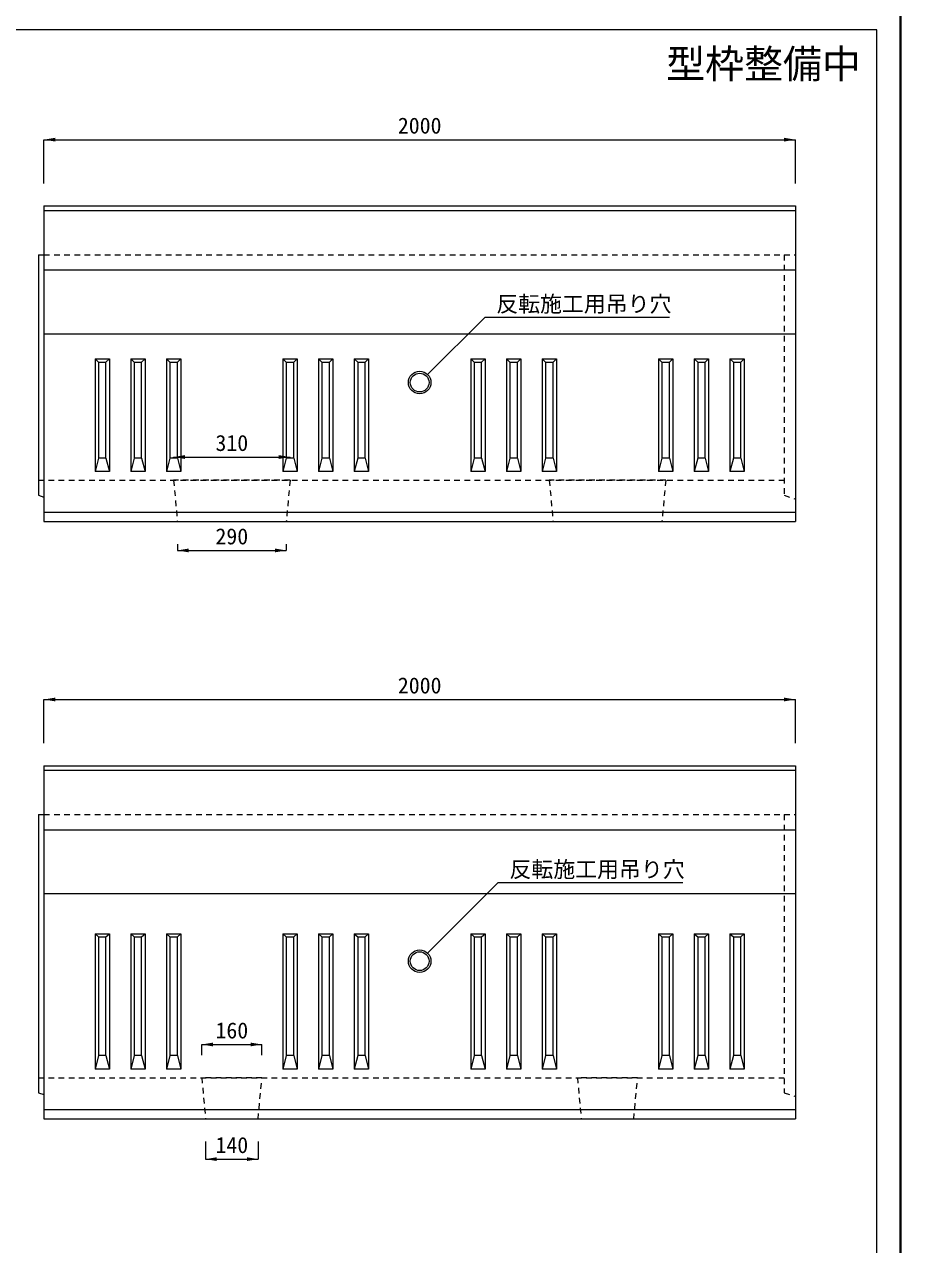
# Model space of a CAD drawing. Units: millimetres at full size. Extents: x -5540 to 13511, y -4102 to 22994.
# Drawn here: x 10755 to 13087, y 16995 to 20243 of the extents above; entities that cross this region are included whole.
import ezdxf
from ezdxf.enums import TextEntityAlignment as Align

# ---------------------------------------------------------------- set-up
doc = ezdxf.new("R2010")
doc.units = ezdxf.units.MM
doc.header["$LTSCALE"] = 40
doc.linetypes.add('USER1', pattern=[0.675, 0.375, -0.3])
for name, color, linetype, lineweight in [('0_2', 7, 'Continuous', 13), ('図枠', 7, 'Continuous', 5), ('寸法線', 7, 'Continuous', 13), ('引出線', 4, 'Continuous', 13), ('本体', 2, 'Continuous', 13), ('開孔(スリット)', 30, 'Continuous', 9), ('開孔部', 30, 'USER1', 9)]:
    doc.layers.add(name, color=color, linetype=linetype, lineweight=lineweight)
doc.styles.add('ＭＳ ゴシック', font='')
doc.styles.get('ＭＳ ゴシック').set_extended_font_data('MS Gothic')

# ---------------------------------------------------------------- blocks, each defined once
blk = doc.blocks.new('filled_arrow')
at = {"color": 0, "linetype": 'Continuous', "lineweight": -2}
blk.add_solid([(7.5, 1.25), (0, 0), (7.5, -1.25)], dxfattribs=at)

msp = doc.modelspace()

# ---------------------------------------------------------------- linework, layer by layer
at = {"layer": '0_2', "color": 1}
msp.add_lwpolyline([(9372.87, 11708.78), (13023.49, 11708.78), (13023.49, 20228.3), (9372.87, 20228.3)], close=True, dxfattribs=at)
at = {"layer": '図枠', "lineweight": 40}
msp.add_line((13086.84, 22570.17), (13086.84, 10819.83), dxfattribs=at)
at = {"layer": '寸法線'}
for p, q in [((10806.7, 19936.09), (12806.7, 19936.09)), ((10806.7, 19819.68), (10806.7, 19936.09)), ((12806.7, 19819.68), (12806.7, 19936.09)), ((11151.69, 19091.46), (11461.69, 19091.46)), ((11151.69, 19089.68), (11151.69, 19091.46)), ((11461.69, 19089.68), (11461.69, 19091.46)), ((11161.69, 18859.68), (11161.69, 18842.9)), ((11161.69, 18842.9), (11451.7, 18842.9)), ((11451.7, 18859.68), (11451.7, 18842.9)), ((10806.7, 18446.09), (12806.7, 18446.09)), ((10806.7, 18329.68), (10806.7, 18446.09)), ((12806.7, 18329.68), (12806.7, 18446.09)), ((11226.7, 17527.98), (11386.7, 17527.98)), ((11226.7, 17499.68), (11226.7, 17527.98)), ((11386.7, 17499.68), (11386.7, 17527.98)), ((11236.7, 17269.68), (11236.7, 17222.85)), ((11376.7, 17269.68), (11376.7, 17222.85)), ((11236.7, 17222.85), (11376.7, 17222.85))]:
    msp.add_line(p, q, dxfattribs=at)
at = {"layer": '引出線'}
for points in [[(11827.92, 19310.89), (11980.68, 19463.66), (12471.65, 19463.66)], [(11827.91, 17770.89), (12015.84, 17958.82), (12506.81, 17958.82)]]:
    msp.add_lwpolyline(points, dxfattribs=at)
at = {"layer": '本体'}
for p, q in [((10806.7, 19759.68), (12806.7, 19759.68)), ((10806.7, 19759.68), (10806.7, 18919.68)), ((12806.7, 19759.68), (12806.7, 18919.68)), ((10806.7, 18919.68), (12806.7, 18919.68)), ((10806.7, 18269.68), (12806.7, 18269.68)), ((10806.7, 18269.68), (10806.7, 17329.68)), ((12806.7, 18269.68), (12806.7, 17329.68)), ((10806.7, 17329.68), (12806.7, 17329.68))]:
    msp.add_line(p, q, dxfattribs=at)
at = {"layer": '本体', "lineweight": 9}
for p, q in [((10806.7, 19747.68), (12806.7, 19747.68)), ((10791.7, 19629.68), (10806.7, 19629.68)), ((10791.7, 19629.68), (10791.7, 18989.67)), ((10806.7, 19589.68), (12806.7, 19589.68)), ((10806.7, 19419.68), (12806.7, 19419.68)), ((10791.7, 18989.67), (10806.7, 18984.67)), ((10806.7, 18944.85), (12806.7, 18944.85)), ((10806.7, 18257.68), (12806.7, 18257.68)), ((10791.7, 18139.68), (10806.7, 18139.68)), ((10791.7, 18139.68), (10791.7, 17399.67)), ((10806.7, 18099.68), (12806.7, 18099.68)), ((10806.7, 17929.68), (12806.7, 17929.68)), ((10791.7, 17399.67), (10806.7, 17394.67)), ((10806.7, 17354.73), (12806.7, 17354.73))]:
    msp.add_line(p, q, dxfattribs=at)
at = {"layer": '本体', "linetype": 'USER1', "lineweight": 9}
for p, q in [((10806.7, 19629.68), (12776.7, 19629.68)), ((12776.7, 19629.68), (12806.7, 19629.68)), ((12776.7, 19629.68), (12776.7, 18989.67)), ((10791.7, 19029.68), (12776.7, 19029.68)), ((12776.7, 18989.67), (12806.7, 18979.67)), ((10806.7, 18139.68), (12776.7, 18139.68)), ((12776.7, 18139.68), (12806.7, 18139.68)), ((12776.7, 18139.68), (12776.7, 17399.67)), ((10791.7, 17439.68), (12776.7, 17439.68)), ((12776.7, 17399.67), (12806.7, 17389.67))]:
    msp.add_line(p, q, dxfattribs=at)
at = {"layer": '本体', "lineweight": 9}
for centre, radius in [((11806.7, 19289.68), 30), ((11806.7, 19289.68), 25), ((11806.7, 17749.68), 30), ((11806.7, 17749.68), 25)]:
    msp.add_circle(centre, radius, dxfattribs=at)
at = {"layer": '開孔(スリット)'}
for p, q in [((10942.7, 19352.68), (10980.7, 19352.68)), ((10942.7, 19352.68), (10942.7, 19052.68)), ((10942.7, 19352.68), (10951.7, 19344.05)), ((10951.7, 19344.05), (10971.7, 19344.05)), ((10951.7, 19344.05), (10951.7, 19088.09)), ((10971.7, 19344.05), (10980.7, 19352.68)), ((10971.7, 19088.09), (10971.7, 19344.05)), ((10980.7, 19352.68), (10980.7, 19052.68)), ((11037.7, 19352.68), (11075.7, 19352.68)), ((11037.7, 19352.68), (11037.7, 19052.68)), ((11037.7, 19352.68), (11046.7, 19344.05)), ((11046.7, 19344.05), (11066.7, 19344.05)), ((11046.7, 19344.05), (11046.7, 19088.09)), ((11066.7, 19344.05), (11075.7, 19352.68)), ((11066.7, 19088.09), (11066.7, 19344.05)), ((11075.7, 19352.68), (11075.7, 19052.68)), ((11132.7, 19352.68), (11170.7, 19352.68)), ((11132.7, 19352.68), (11132.7, 19052.68)), ((11132.7, 19352.68), (11141.7, 19344.05)), ((11141.7, 19344.05), (11161.7, 19344.05)), ((11141.7, 19344.05), (11141.7, 19088.09)), ((11161.7, 19344.05), (11170.7, 19352.68)), ((11161.7, 19088.09), (11161.7, 19344.05)), ((11170.7, 19352.68), (11170.7, 19052.68)), ((11442.7, 19352.68), (11480.7, 19352.68)), ((11442.7, 19352.68), (11442.7, 19052.68)), ((11442.7, 19352.68), (11451.7, 19344.05)), ((11451.7, 19344.05), (11471.7, 19344.05)), ((11451.7, 19344.05), (11451.7, 19088.09)), ((11471.7, 19344.05), (11480.7, 19352.68)), ((11471.7, 19088.09), (11471.7, 19344.05)), ((11480.7, 19352.68), (11480.7, 19052.68)), ((11537.7, 19352.68), (11575.7, 19352.68)), ((11537.7, 19352.68), (11537.7, 19052.68)), ((11537.7, 19352.68), (11546.7, 19344.05)), ((11546.7, 19344.05), (11566.7, 19344.05)), ((11546.7, 19344.05), (11546.7, 19088.09)), ((11566.7, 19344.05), (11575.7, 19352.68)), ((11566.7, 19088.09), (11566.7, 19344.05)), ((11575.7, 19352.68), (11575.7, 19052.68)), ((11632.7, 19352.68), (11670.7, 19352.68)), ((11632.7, 19352.68), (11632.7, 19052.68)), ((11632.7, 19352.68), (11641.7, 19344.05)), ((11641.7, 19344.05), (11661.7, 19344.05)), ((11641.7, 19344.05), (11641.7, 19088.09)), ((11661.7, 19344.05), (11670.7, 19352.68)), ((11661.7, 19088.09), (11661.7, 19344.05)), ((11670.7, 19352.68), (11670.7, 19052.68)), ((11942.7, 19352.68), (11980.7, 19352.68)), ((11942.7, 19352.68), (11942.7, 19052.68)), ((11942.7, 19352.68), (11951.7, 19344.05)), ((11951.7, 19344.05), (11971.7, 19344.05)), ((11951.7, 19344.05), (11951.7, 19088.09)), ((11971.7, 19344.05), (11980.7, 19352.68)), ((11971.7, 19088.09), (11971.7, 19344.05)), ((11980.7, 19352.68), (11980.7, 19052.68)), ((12037.7, 19352.68), (12075.7, 19352.68)), ((12037.7, 19352.68), (12037.7, 19052.68)), ((12037.7, 19352.68), (12046.7, 19344.05)), ((12046.7, 19344.05), (12066.7, 19344.05)), ((12046.7, 19344.05), (12046.7, 19088.09)), ((12066.7, 19344.05), (12075.7, 19352.68)), ((12066.7, 19088.09), (12066.7, 19344.05)), ((12075.7, 19352.68), (12075.7, 19052.68)), ((12132.7, 19352.68), (12170.7, 19352.68)), ((12132.7, 19352.68), (12132.7, 19052.68)), ((12132.7, 19352.68), (12141.7, 19344.05)), ((12141.7, 19344.05), (12161.7, 19344.05)), ((12141.7, 19344.05), (12141.7, 19088.09)), ((12161.7, 19344.05), (12170.7, 19352.68)), ((12161.7, 19088.09), (12161.7, 19344.05)), ((12170.7, 19352.68), (12170.7, 19052.68)), ((12442.7, 19352.68), (12480.7, 19352.68)), ((12442.7, 19352.68), (12442.7, 19052.68)), ((12442.7, 19352.68), (12451.7, 19344.05)), ((12451.7, 19344.05), (12471.7, 19344.05)), ((12451.7, 19344.05), (12451.7, 19088.09)), ((12471.7, 19344.05), (12480.7, 19352.68)), ((12471.7, 19088.09), (12471.7, 19344.05)), ((12480.7, 19352.68), (12480.7, 19052.68)), ((12537.7, 19352.68), (12575.7, 19352.68)), ((12537.7, 19352.68), (12537.7, 19052.68)), ((12537.7, 19352.68), (12546.7, 19344.05)), ((12546.7, 19344.05), (12566.7, 19344.05)), ((12546.7, 19344.05), (12546.7, 19088.09)), ((12566.7, 19344.05), (12575.7, 19352.68)), ((12566.7, 19088.09), (12566.7, 19344.05)), ((12575.7, 19352.68), (12575.7, 19052.68)), ((12632.7, 19352.68), (12670.7, 19352.68)), ((12632.7, 19352.68), (12632.7, 19052.68)), ((12632.7, 19352.68), (12641.7, 19344.05)), ((12641.7, 19344.05), (12661.7, 19344.05)), ((12641.7, 19344.05), (12641.7, 19088.09)), ((12661.7, 19344.05), (12670.7, 19352.68)), ((12661.7, 19088.09), (12661.7, 19344.05)), ((12670.7, 19352.68), (12670.7, 19052.68)), ((10951.7, 19088.09), (10942.7, 19052.68)), ((10971.7, 19088.09), (10951.7, 19088.09)), ((10971.7, 19088.09), (10980.7, 19052.68)), ((11046.7, 19088.09), (11037.7, 19052.68)), ((11066.7, 19088.09), (11046.7, 19088.09)), ((11066.7, 19088.09), (11075.7, 19052.68)), ((11141.7, 19088.09), (11132.7, 19052.68)), ((11161.7, 19088.09), (11141.7, 19088.09)), ((11161.7, 19088.09), (11170.7, 19052.68)), ((11451.7, 19088.09), (11442.7, 19052.68)), ((11471.7, 19088.09), (11451.7, 19088.09)), ((11471.7, 19088.09), (11480.7, 19052.68)), ((11546.7, 19088.09), (11537.7, 19052.68)), ((11566.7, 19088.09), (11546.7, 19088.09)), ((11566.7, 19088.09), (11575.7, 19052.68)), ((11641.7, 19088.09), (11632.7, 19052.68)), ((11661.7, 19088.09), (11641.7, 19088.09)), ((11661.7, 19088.09), (11670.7, 19052.68)), ((11951.7, 19088.09), (11942.7, 19052.68)), ((11971.7, 19088.09), (11951.7, 19088.09)), ((11971.7, 19088.09), (11980.7, 19052.68)), ((12046.7, 19088.09), (12037.7, 19052.68)), ((12066.7, 19088.09), (12046.7, 19088.09)), ((12066.7, 19088.09), (12075.7, 19052.68)), ((12141.7, 19088.09), (12132.7, 19052.68)), ((12161.7, 19088.09), (12141.7, 19088.09)), ((12161.7, 19088.09), (12170.7, 19052.68)), ((12451.7, 19088.09), (12442.7, 19052.68)), ((12471.7, 19088.09), (12451.7, 19088.09)), ((12471.7, 19088.09), (12480.7, 19052.68)), ((12546.7, 19088.09), (12537.7, 19052.68)), ((12566.7, 19088.09), (12546.7, 19088.09)), ((12566.7, 19088.09), (12575.7, 19052.68)), ((12641.7, 19088.09), (12632.7, 19052.68)), ((12661.7, 19088.09), (12641.7, 19088.09)), ((12661.7, 19088.09), (12670.7, 19052.68)), ((10980.7, 19052.68), (10942.7, 19052.68)), ((11075.7, 19052.68), (11037.7, 19052.68)), ((11170.7, 19052.68), (11132.7, 19052.68)), ((11480.7, 19052.68), (11442.7, 19052.68)), ((11575.7, 19052.68), (11537.7, 19052.68)), ((11670.7, 19052.68), (11632.7, 19052.68)), ((11980.7, 19052.68), (11942.7, 19052.68)), ((12075.7, 19052.68), (12037.7, 19052.68)), ((12170.7, 19052.68), (12132.7, 19052.68)), ((12480.7, 19052.68), (12442.7, 19052.68)), ((12575.7, 19052.68), (12537.7, 19052.68)), ((12670.7, 19052.68), (12632.7, 19052.68)), ((10942.7, 17822.66), (10980.7, 17822.66)), ((10942.7, 17822.66), (10942.7, 17462.68)), ((10942.7, 17822.66), (10951.7, 17814.76)), ((10951.7, 17814.76), (10971.7, 17814.76)), ((10951.7, 17814.76), (10951.7, 17498.88)), ((10971.7, 17814.76), (10980.7, 17822.66)), ((10971.7, 17498.88), (10971.7, 17814.76)), ((10980.7, 17822.66), (10980.7, 17462.68)), ((11037.7, 17822.66), (11075.7, 17822.66)), ((11037.7, 17822.66), (11037.7, 17462.68)), ((11037.7, 17822.66), (11046.7, 17814.76)), ((11046.7, 17814.76), (11066.7, 17814.76)), ((11046.7, 17814.76), (11046.7, 17498.88)), ((11066.7, 17814.76), (11075.7, 17822.66)), ((11066.7, 17498.88), (11066.7, 17814.76)), ((11075.7, 17822.66), (11075.7, 17462.68)), ((11132.7, 17822.66), (11170.7, 17822.66)), ((11132.7, 17822.66), (11132.7, 17462.68)), ((11132.7, 17822.66), (11141.7, 17814.76)), ((11141.7, 17814.76), (11161.7, 17814.76)), ((11141.7, 17814.76), (11141.7, 17498.88)), ((11161.7, 17814.76), (11170.7, 17822.66)), ((11161.7, 17498.88), (11161.7, 17814.76)), ((11170.7, 17822.66), (11170.7, 17462.68)), ((11442.7, 17822.66), (11480.7, 17822.66)), ((11442.7, 17822.66), (11442.7, 17462.68)), ((11442.7, 17822.66), (11451.7, 17814.76)), ((11451.7, 17814.76), (11471.7, 17814.76)), ((11451.7, 17814.76), (11451.7, 17498.88)), ((11471.7, 17814.76), (11480.7, 17822.66)), ((11471.7, 17498.88), (11471.7, 17814.76)), ((11480.7, 17822.66), (11480.7, 17462.68)), ((11537.7, 17822.66), (11575.7, 17822.66)), ((11537.7, 17822.66), (11537.7, 17462.68)), ((11537.7, 17822.66), (11546.7, 17814.76)), ((11546.7, 17814.76), (11566.7, 17814.76)), ((11546.7, 17814.76), (11546.7, 17498.88)), ((11566.7, 17814.76), (11575.7, 17822.66)), ((11566.7, 17498.88), (11566.7, 17814.76)), ((11575.7, 17822.66), (11575.7, 17462.68)), ((11632.7, 17822.66), (11670.7, 17822.66)), ((11632.7, 17822.66), (11632.7, 17462.68)), ((11632.7, 17822.66), (11641.7, 17814.76)), ((11641.7, 17814.76), (11661.7, 17814.76)), ((11641.7, 17814.76), (11641.7, 17498.88)), ((11661.7, 17814.76), (11670.7, 17822.66)), ((11661.7, 17498.88), (11661.7, 17814.76)), ((11670.7, 17822.66), (11670.7, 17462.68)), ((11942.7, 17822.66), (11980.7, 17822.66)), ((11942.7, 17822.66), (11942.7, 17462.68)), ((11942.7, 17822.66), (11951.7, 17814.76)), ((11951.7, 17814.76), (11971.7, 17814.76)), ((11951.7, 17814.76), (11951.7, 17498.88)), ((11971.7, 17814.76), (11980.7, 17822.66)), ((11971.7, 17498.88), (11971.7, 17814.76)), ((11980.7, 17822.66), (11980.7, 17462.68)), ((12037.7, 17822.66), (12075.7, 17822.66)), ((12037.7, 17822.66), (12037.7, 17462.68)), ((12037.7, 17822.66), (12046.7, 17814.76)), ((12046.7, 17814.76), (12066.7, 17814.76)), ((12046.7, 17814.76), (12046.7, 17498.88)), ((12066.7, 17814.76), (12075.7, 17822.66)), ((12066.7, 17498.88), (12066.7, 17814.76)), ((12075.7, 17822.66), (12075.7, 17462.68)), ((12132.7, 17822.66), (12170.7, 17822.66)), ((12132.7, 17822.66), (12132.7, 17462.68)), ((12132.7, 17822.66), (12141.7, 17814.76)), ((12141.7, 17814.76), (12161.7, 17814.76)), ((12141.7, 17814.76), (12141.7, 17498.88)), ((12161.7, 17814.76), (12170.7, 17822.66)), ((12161.7, 17498.88), (12161.7, 17814.76)), ((12170.7, 17822.66), (12170.7, 17462.68)), ((12442.7, 17822.66), (12480.7, 17822.66)), ((12442.7, 17822.66), (12442.7, 17462.68)), ((12442.7, 17822.66), (12451.7, 17814.76)), ((12451.7, 17814.76), (12471.7, 17814.76)), ((12451.7, 17814.76), (12451.7, 17498.88)), ((12471.7, 17814.76), (12480.7, 17822.66)), ((12471.7, 17498.88), (12471.7, 17814.76)), ((12480.7, 17822.66), (12480.7, 17462.68)), ((12537.7, 17822.66), (12575.7, 17822.66)), ((12537.7, 17822.66), (12537.7, 17462.68)), ((12537.7, 17822.66), (12546.7, 17814.76)), ((12546.7, 17814.76), (12566.7, 17814.76)), ((12546.7, 17814.76), (12546.7, 17498.88)), ((12566.7, 17814.76), (12575.7, 17822.66)), ((12566.7, 17498.88), (12566.7, 17814.76)), ((12575.7, 17822.66), (12575.7, 17462.68)), ((12632.7, 17822.66), (12670.7, 17822.66)), ((12632.7, 17822.66), (12632.7, 17462.68)), ((12632.7, 17822.66), (12641.7, 17814.76)), ((12641.7, 17814.76), (12661.7, 17814.76)), ((12641.7, 17814.76), (12641.7, 17498.88)), ((12661.7, 17814.76), (12670.7, 17822.66)), ((12661.7, 17498.88), (12661.7, 17814.76)), ((12670.7, 17822.66), (12670.7, 17462.68)), ((10951.7, 17498.88), (10942.7, 17462.68)), ((10971.7, 17498.88), (10951.7, 17498.88)), ((10971.7, 17498.88), (10980.7, 17462.68)), ((11046.7, 17498.88), (11037.7, 17462.68)), ((11066.7, 17498.88), (11046.7, 17498.88)), ((11066.7, 17498.88), (11075.7, 17462.68)), ((11141.7, 17498.88), (11132.7, 17462.68)), ((11161.7, 17498.88), (11141.7, 17498.88)), ((11161.7, 17498.88), (11170.7, 17462.68)), ((11451.7, 17498.88), (11442.7, 17462.68)), ((11471.7, 17498.88), (11451.7, 17498.88)), ((11471.7, 17498.88), (11480.7, 17462.68)), ((11546.7, 17498.88), (11537.7, 17462.68)), ((11566.7, 17498.88), (11546.7, 17498.88)), ((11566.7, 17498.88), (11575.7, 17462.68)), ((11641.7, 17498.88), (11632.7, 17462.68)), ((11661.7, 17498.88), (11641.7, 17498.88)), ((11661.7, 17498.88), (11670.7, 17462.68)), ((11951.7, 17498.88), (11942.7, 17462.68)), ((11971.7, 17498.88), (11951.7, 17498.88)), ((11971.7, 17498.88), (11980.7, 17462.68)), ((12046.7, 17498.88), (12037.7, 17462.68)), ((12066.7, 17498.88), (12046.7, 17498.88)), ((12066.7, 17498.88), (12075.7, 17462.68)), ((12141.7, 17498.88), (12132.7, 17462.68)), ((12161.7, 17498.88), (12141.7, 17498.88)), ((12161.7, 17498.88), (12170.7, 17462.68)), ((12451.7, 17498.88), (12442.7, 17462.68)), ((12471.7, 17498.88), (12451.7, 17498.88)), ((12471.7, 17498.88), (12480.7, 17462.68)), ((12546.7, 17498.88), (12537.7, 17462.68)), ((12566.7, 17498.88), (12546.7, 17498.88)), ((12566.7, 17498.88), (12575.7, 17462.68)), ((12641.7, 17498.88), (12632.7, 17462.68)), ((12661.7, 17498.88), (12641.7, 17498.88)), ((12661.7, 17498.88), (12670.7, 17462.68)), ((10980.7, 17462.68), (10942.7, 17462.68)), ((11075.7, 17462.68), (11037.7, 17462.68)), ((11170.7, 17462.68), (11132.7, 17462.68)), ((11480.7, 17462.68), (11442.7, 17462.68)), ((11575.7, 17462.68), (11537.7, 17462.68)), ((11670.7, 17462.68), (11632.7, 17462.68)), ((11980.7, 17462.68), (11942.7, 17462.68)), ((12075.7, 17462.68), (12037.7, 17462.68)), ((12170.7, 17462.68), (12132.7, 17462.68)), ((12480.7, 17462.68), (12442.7, 17462.68)), ((12575.7, 17462.68), (12537.7, 17462.68)), ((12670.7, 17462.68), (12632.7, 17462.68))]:
    msp.add_line(p, q, dxfattribs=at)
at = {"layer": '開孔部'}
for p, q in [((11461.69, 19029.68), (11451.69, 18919.68)), ((12461.69, 19029.68), (12451.69, 18919.68))]:
    msp.add_line(p, q, dxfattribs=at)
for points in [[(11461.69, 19029.68), (11151.69, 19029.68), (11161.69, 18919.68), (11451.7, 18919.68)], [(12461.69, 19029.68), (12151.69, 19029.68), (12161.69, 18919.68), (12451.7, 18919.68)]]:
    msp.add_lwpolyline(points, dxfattribs=at)
for points in [[(11386.7, 17439.68), (11226.7, 17439.68), (11236.7, 17329.68), (11376.7, 17329.68)], [(12386.7, 17439.68), (12226.7, 17439.68), (12236.7, 17329.68), (12376.7, 17329.68)]]:
    msp.add_lwpolyline(points, close=True, dxfattribs=at)

# ---------------------------------------------------------------- block references
at = {"layer": '寸法線', "xscale": 4, "yscale": 4}
for p in [(10806.7, 19936.09), (11151.69, 19091.46), (11161.69, 18842.9), (10806.7, 18446.09), (11226.7, 17527.98), (11236.7, 17222.85)]:
    msp.add_blockref('filled_arrow', p, dxfattribs=at)
at = {"layer": '寸法線', "xscale": 4, "yscale": 4, "rotation": 180}
for p in [(12806.7, 19936.09), (11461.69, 19091.46), (11451.7, 18842.9), (12806.7, 18446.09), (11386.7, 17527.98), (11376.7, 17222.85)]:
    msp.add_blockref('filled_arrow', p, dxfattribs=at)
at = {"layer": '引出線', "xscale": 0.133, "yscale": 0.133, "rotation": 45}
for p in [(11827.92, 19310.89), (11827.91, 17770.89)]:
    msp.add_blockref('filled_arrow', p, dxfattribs=at)

# ---------------------------------------------------------------- texts
at = {"layer": '0_2', "color": 1, "style": 'ＭＳ ゴシック'}
msp.add_text('型枠整備中', height=75.95, dxfattribs=at).set_placement((12462.91, 20077.08), align=Align.BOTTOM_LEFT)
at = {"layer": '寸法線', "style": 'ＭＳ ゴシック'}
for s, p in [('2000', (11806.7, 19973.59)), ('310', (11306.69, 19128.96)), ('290', (11306.7, 18880.4)), ('2000', (11806.7, 18483.59)), ('160', (11306.7, 17565.48)), ('140', (11306.7, 17260.35))]:
    msp.add_text(s, height=42.72, dxfattribs=at).set_placement(p, align=Align.MIDDLE_CENTER)
at = {"layer": '引出線', "style": 'ＭＳ ゴシック'}
for p in [(12010.68, 19520.4), (12045.84, 18015.56)]:
    msp.add_text('反転施工用吊り穴', height=42.72, dxfattribs=at).set_placement(p, align=Align.TOP_LEFT)

doc.saveas('drawing.dxf')
